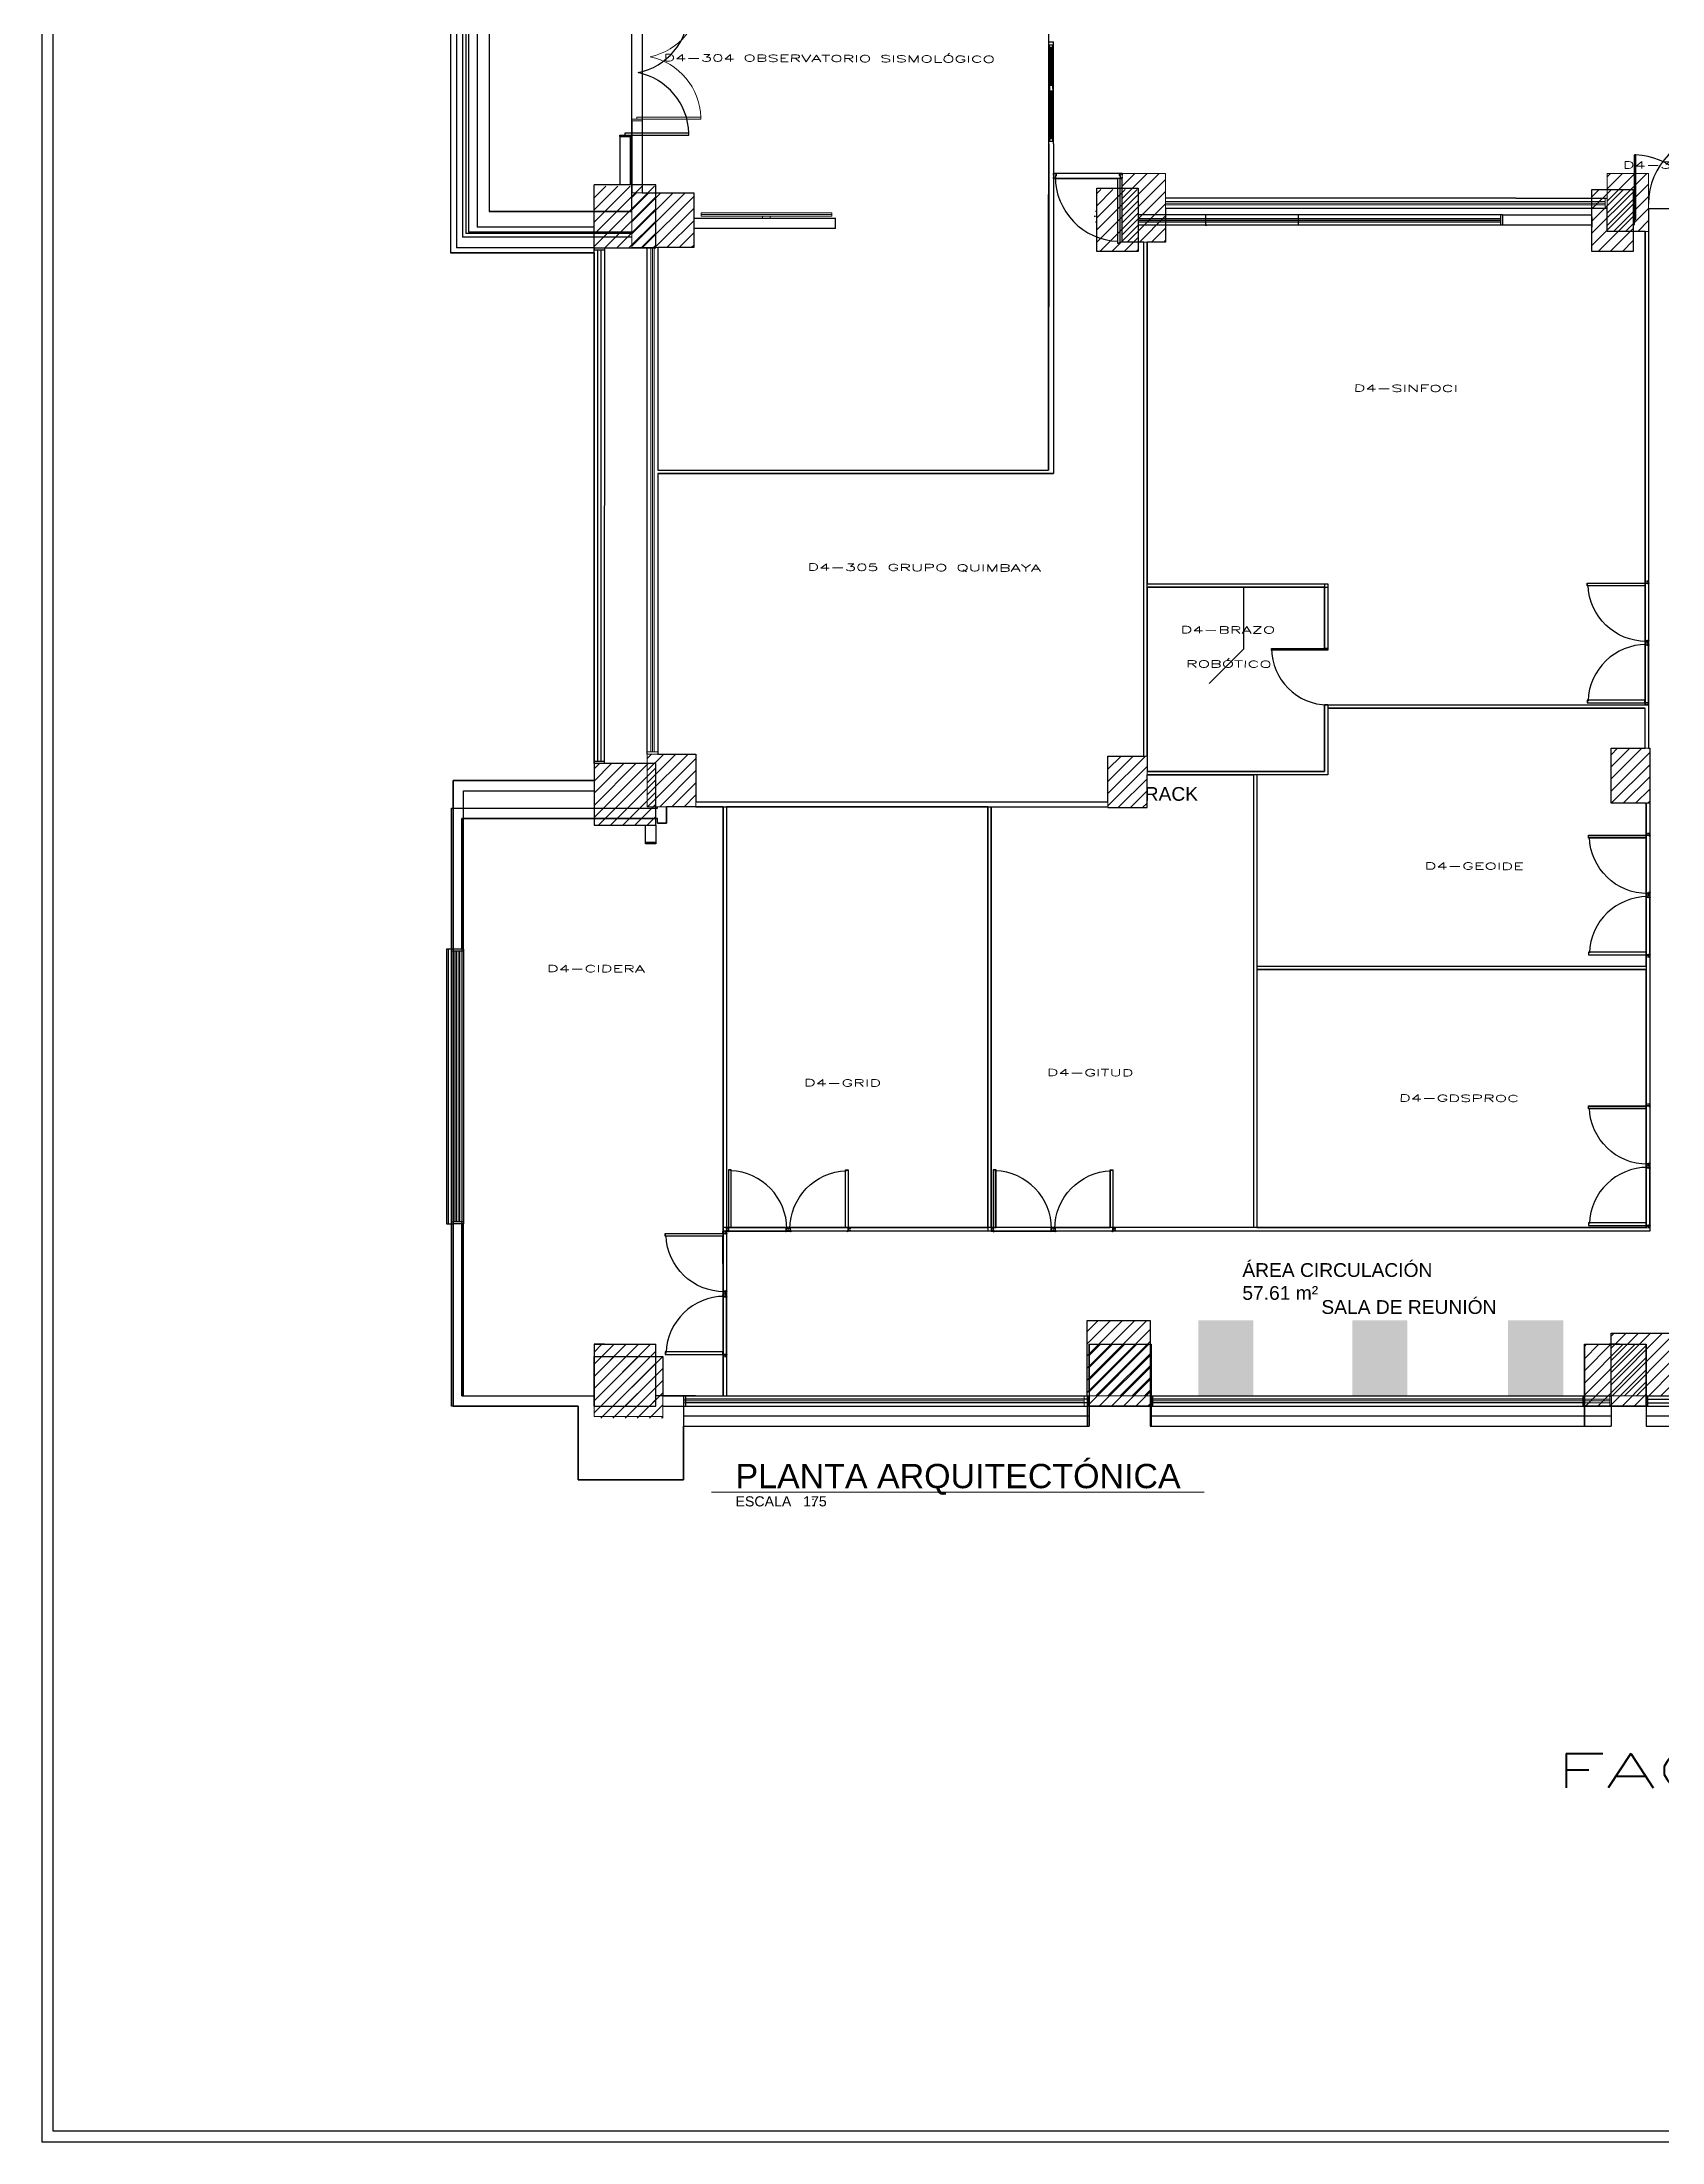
# Model space of a CAD drawing. Header units: metres. Extents: x 6495 to 6855, y 1254 to 1306.
# Drawn here: x 6685.97 to 6709.53, y 1255.23 to 1285.78 of the extents above; entities that cross this region are included whole.
import ezdxf

# ---------------------------------------------------------------- set-up
doc = ezdxf.new("R2010")
doc.units = ezdxf.units.M
for name, color, linetype in [('0-Grises', 252, 'Continuous'), ('A-MURO', 9, 'Continuous'), ('A-PLAN-1', 140, 'Continuous'), ('A-TEXT', 105, 'Continuous'), ('MUMA_VIVAII_PANEL_100', 30, 'Continuous')]:
    doc.layers.add(name, color=color, linetype=linetype)
for name, color, linetype, lineweight in [('0.Texto_Oficinas', 7, 'Continuous', 20), ('22-MUEBLES', 252, 'Continuous', 0), ('A-TEXT-NOTA', 14, 'Continuous', 0), ('antiguo', 7, 'Continuous', 9)]:
    doc.layers.add(name, color=color, linetype=linetype, lineweight=lineweight)
doc.styles.add('ROMANS', font='romans.shx')
doc.styles.get("Standard").update_dxf_attribs({"font": 'arial.ttf'})
doc.styles.add('swis Lt BT', font='swissl.ttf')
pattern_1 = [(45, (6378.1261, 1037.46999), (-0.088388348, 0.088388348), [])]

# ---------------------------------------------------------------- blocks, each defined once
blk = doc.blocks.new('*U110')
at = {"layer": 'A-PLAN-1', "ltscale": 0.1}
for p, q in [((0, 0.105), (0.775, 0.105)), ((0, 0.055), (0.775, 0.055))]:
    blk.add_line(p, q, dxfattribs=at)
at = {"layer": 'A-PLAN-1'}
for p, q in [((0.04, 0.09), (0.735, 0.09)), ((0.04, 0.07), (0.735, 0.07))]:
    blk.add_line(p, q, dxfattribs=at)
for points in [[(0, 0.105), (0.04, 0.105), (0.04, 0.055), (0, 0.055)], [(0.775, 0.105), (0.735, 0.105), (0.735, 0.055), (0.775, 0.055)]]:
    blk.add_lwpolyline(points, dxfattribs=at)
blk = doc.blocks.new('*U109')
at = {"layer": 'A-PLAN-1', "ltscale": 0.1}
for p, q in [((0, 0.105), (0.635, 0.105)), ((0, 0.055), (0.635, 0.055))]:
    blk.add_line(p, q, dxfattribs=at)
at = {"layer": 'A-PLAN-1'}
for p, q in [((0.04, 0.09), (0.595, 0.09)), ((0.04, 0.07), (0.595, 0.07))]:
    blk.add_line(p, q, dxfattribs=at)
for points in [[(0, 0.105), (0.04, 0.105), (0.04, 0.055), (0, 0.055)], [(0.635, 0.105), (0.595, 0.105), (0.595, 0.055), (0.635, 0.055)]]:
    blk.add_lwpolyline(points, dxfattribs=at)
blk = doc.blocks.new('*U112')
at = {"layer": 'A-PLAN-1', "ltscale": 0.02}
for p, q in [((-1.24, 0.08), (-0.24, 0.08)), ((-0.27, 0.15), (-1.17, 0.15))]:
    blk.add_line(p, q, dxfattribs=at)
at = {"layer": 'A-PLAN-1'}
for points in [[(-1.17, 0.15), (-1.17, 1.09), (-1.21, 1.09), (-1.21, 0.15)], [(-1.172, 0.151), (-1.172, 1.089), (-1.209, 1.089), (-1.209, 0.151)], [(-1.24, 0.13), (-1.238, 0.13), (-1.238, 0.148), (-1.212, 0.148), (-1.212, 0.108), (-1.202, 0.108), (-1.202, 0.09), (-1.212, 0.082), (-1.238, 0.082), (-1.238, 0.1), (-1.24, 0.1), (-1.24, 0.08), (-1.21, 0.08), (-1.2, 0.09), (-1.2, 0.11), (-1.21, 0.11), (-1.21, 0.15), (-1.24, 0.15), (-1.24, 0.13)], [(-0.24, 0.13), (-0.242, 0.13), (-0.242, 0.148), (-0.268, 0.148), (-0.268, 0.108), (-0.278, 0.108), (-0.278, 0.09), (-0.268, 0.082), (-0.242, 0.082), (-0.242, 0.1), (-0.24, 0.1), (-0.24, 0.08), (-0.27, 0.08), (-0.28, 0.09), (-0.28, 0.11), (-0.27, 0.11), (-0.27, 0.15), (-0.24, 0.15), (-0.24, 0.13)]]:
    blk.add_lwpolyline(points, close=True, dxfattribs=at)
at = {"layer": 'A-PLAN-1', "color": 252, "ltscale": 0.02}
blk.add_arc((-1.21, 0.12), 0.945, 359.9491, 88.0049, dxfattribs=at)
blk = doc.blocks.new('*U113')
at = {"layer": 'A-PLAN-1', "ltscale": 0.02}
for p, q in [((-1.24, 0.1), (-0.34, 0.1)), ((-0.37, 0.15), (-1.17, 0.15))]:
    blk.add_line(p, q, dxfattribs=at)
at = {"layer": 'A-PLAN-1'}
for points in [[(-1.17, 0.15), (-1.17, 0.99), (-1.21, 0.99), (-1.21, 0.15)], [(-1.172, 0.151), (-1.172, 0.988), (-1.209, 0.988), (-1.209, 0.151)], [(-1.24, 0.13), (-1.238, 0.13), (-1.238, 0.148), (-1.212, 0.148), (-1.212, 0.108), (-1.202, 0.108), (-1.202, 0.09), (-1.212, 0.102), (-1.238, 0.102), (-1.238, 0.12), (-1.24, 0.12), (-1.24, 0.1), (-1.21, 0.1), (-1.2, 0.09), (-1.2, 0.11), (-1.21, 0.11), (-1.21, 0.15), (-1.24, 0.15), (-1.24, 0.13)], [(-0.34, 0.13), (-0.342, 0.13), (-0.342, 0.148), (-0.368, 0.148), (-0.368, 0.108), (-0.378, 0.108), (-0.378, 0.09), (-0.368, 0.102), (-0.342, 0.102), (-0.342, 0.12), (-0.34, 0.12), (-0.34, 0.1), (-0.37, 0.1), (-0.38, 0.09), (-0.38, 0.11), (-0.37, 0.11), (-0.37, 0.15), (-0.34, 0.15), (-0.34, 0.13)]]:
    blk.add_lwpolyline(points, close=True, dxfattribs=at)
at = {"layer": 'A-PLAN-1', "color": 252, "ltscale": 0.02}
blk.add_arc((-1.21, 0.131), 0.847, 359.9491, 88.0049, dxfattribs=at)
blk = doc.blocks.new('A$C239D7DEF')
at = {"layer": '22-MUEBLES'}
for p, q in [((0, 0.051), (0, 0)), ((0, 0.051), (1.9, 0.051)), ((0, 0.025), (1.9, 0.025)), ((0.896, 0.076), (1.004, 0.076)), ((0.896, 0.051), (0.896, 0.076)), ((0.896, 0.051), (0.896, 0.076)), ((1.004, 0.051), (1.004, 0.076)), ((1.9, 0.051), (1.9, 0)), ((0, 0), (1.9, 0))]:
    blk.add_line(p, q, dxfattribs=at)
blk = doc.blocks.new('DIBUJO BLOQUE DE TITULO')
at = {"color": 0, "const_width": 0.00025}
blk.add_lwpolyline([(0.029, 0.016), (0.15078, 0.016)], dxfattribs=at)
at = {"color": 0, "style": 'swis Lt BT'}
blk.add_text('ESCALA   1:', height=0.0025, dxfattribs=at).set_placement((0.035, 0.0125))
for tag, p, height in [('TÍTULO-BLOQUE-DE-DIBUJO', (0.035, 0.017), 0.006), ('000', (0.05364, 0.0125), 0.0025)]:
    blk.add_attdef(tag, p, '', height=height, dxfattribs=at)

msp = doc.modelspace()

# ---------------------------------------------------------------- hatches: boundary and pattern name
h = msp.add_hatch(color=9)
h.dxf.hatch_style = 1
h.paths.add_polyline_path([(6703.585, 1267.185), (6702.785, 1267.185), (6702.785, 1266.088), (6703.585, 1266.088)])
h = msp.add_hatch(color=9)
h.dxf.hatch_style = 1
h.paths.add_polyline_path([(6705.828, 1267.185), (6705.028, 1267.185), (6705.028, 1266.088), (6705.828, 1266.088)])
h = msp.add_hatch(color=9)
h.dxf.hatch_style = 1
h.paths.add_polyline_path([(6708.092, 1267.185), (6707.292, 1267.185), (6707.292, 1266.088), (6708.092, 1266.088)])
at = {"layer": '0-Grises'}
h = msp.add_hatch(dxfattribs=at)
h.set_pattern_fill('ANSI31', color=8, style=0)
h.set_pattern_definition(pattern_1)
h.paths.add_polyline_path([(6694.9, 1283.688), (6694, 1283.688), (6694, 1282.788), (6694.9, 1282.788)])
h = msp.add_hatch(dxfattribs=at)
h.set_pattern_fill('ANSI31', color=8, style=0)
h.set_pattern_definition(pattern_1)
h.paths.add_polyline_path([(6701.91, 1283.638), (6701.31, 1283.638), (6701.31, 1282.738), (6701.91, 1282.738)])
h = msp.add_hatch(dxfattribs=at)
h.set_pattern_fill('ANSI31', color=8, style=0)
h.set_pattern_definition(pattern_1)
h.paths.add_polyline_path([(6708.51, 1282.738), (6708.76, 1282.738), (6708.91, 1282.738), (6709.11, 1282.738), (6709.11, 1283.638), (6708.51, 1283.638)])
h = msp.add_hatch(dxfattribs=at)
h.set_pattern_fill('ANSI31', color=8, style=0)
h.set_pattern_definition(pattern_1)
h.paths.add_polyline_path([(6694.9, 1275.288), (6694, 1275.288), (6694, 1274.388), (6694.9, 1274.388), (6694.9, 1274.538)])
h = msp.add_hatch(dxfattribs=at)
h.set_pattern_fill('ANSI31', color=8, style=0)
h.set_pattern_definition(pattern_1)
h.paths.add_polyline_path([(6694, 1266.838), (6694, 1265.938), (6694.9, 1265.938), (6694.9, 1266.138), (6694.9, 1266.838)])
h = msp.add_hatch(dxfattribs=at)
h.set_pattern_fill('ANSI31', color=8, style=0)
h.set_pattern_definition(pattern_1)
h.paths.add_polyline_path([(6702.1, 1266.838), (6701.2, 1266.838), (6701.2, 1265.938), (6702.1, 1265.938)])
h = msp.add_hatch(dxfattribs=at)
h.set_pattern_fill('ANSI31', color=8, style=0)
h.set_pattern_definition(pattern_1)
h.paths.add_polyline_path([(6709.3, 1266.838), (6708.4, 1266.838), (6708.4, 1265.938), (6709.3, 1265.938), (6709.3, 1266.088)])
at = {"layer": 'antiguo'}
h = msp.add_hatch(dxfattribs=at)
h.set_pattern_fill('ANSI31', color=1, style=0)
h.set_pattern_definition([(45, (6378.52745, 1037.60597), (-0.088388348, 0.088388348), [])])
h.paths.add_polyline_path([(6702.311, 1283.869), (6701.681, 1283.869), (6701.681, 1282.874), (6702.311, 1282.874)])
h = msp.add_hatch(dxfattribs=at)
h.set_pattern_fill('ANSI31', color=1, style=0)
h.set_pattern_definition([(45, (6378.34805, 1037.76099), (-0.088388348, 0.088388348), [])])
h.paths.add_polyline_path([(6708.732, 1283.029), (6708.982, 1283.029), (6709.132, 1283.029), (6709.332, 1283.029), (6709.332, 1283.869), (6708.732, 1283.869)])
h = msp.add_hatch(dxfattribs=at)
h.set_pattern_fill('ANSI31', color=1, style=0)
h.set_pattern_definition([(45, (6378.67643, 1037.4746), (-0.088388348, 0.088388348), [])])
h.paths.add_polyline_path([(6695.45, 1283.59), (6694.55, 1283.59), (6694.55, 1282.793), (6695.45, 1282.793)])
h = msp.add_hatch(dxfattribs=at)
h.set_pattern_fill('ANSI31', color=1, style=0)
h.set_pattern_definition([(45, (6378.70711, 1037.6066), (-0.088388348, 0.088388348), [])])
h.paths.add_polyline_path([(6695.481, 1275.425), (6694.774, 1275.425), (6694.774, 1274.659), (6695.481, 1274.659), (6695.481, 1274.675)])
h = msp.add_hatch(dxfattribs=at)
h.set_pattern_fill('ANSI31', color=1, style=0)
h.set_pattern_definition([(45, (6371.08905, 1037.62699), (-0.088388348, 0.088388348), [])])
h.paths.add_polyline_path([(6702.043, 1275.245), (6702.043, 1275.395), (6701.873, 1275.395), (6701.473, 1275.395), (6701.473, 1274.645), (6702.043, 1274.645)])
h = msp.add_hatch(dxfattribs=at)
h.set_pattern_fill('ANSI31', color=1, style=0)
h.set_pattern_definition([(45, (6378.40645, 1037.83999), (-0.088388348, 0.088388348), [])])
h.paths.add_polyline_path([(6709.35, 1275.458), (6709.35, 1275.508), (6709.19, 1275.508), (6708.79, 1275.508), (6708.79, 1274.708), (6709.35, 1274.708)])
h = msp.add_hatch(dxfattribs=at)
h.set_pattern_fill('ANSI31', color=1, style=0)
h.set_pattern_definition([(45, (6378.0951, 1037.81699), (-0.088388348, 0.088388348), [])])
h.paths.add_polyline_path([(6702.085, 1267.185), (6701.169, 1267.185), (6701.169, 1266.088), (6702.085, 1266.088)])
h = msp.add_hatch(dxfattribs=at)
h.set_pattern_fill('ANSI31', color=1, style=0)
h.set_pattern_definition([(45, (6378.5241, 1037.62999), (-0.088388348, 0.088388348), [])])
h.paths.add_polyline_path([(6709.698, 1266.998), (6708.79, 1266.998), (6708.79, 1266.088), (6709.698, 1266.088), (6709.698, 1266.248)])
h = msp.add_hatch(dxfattribs=at)
h.set_pattern_fill('ANSI31', color=1, style=0)
h.set_pattern_definition([(45, (6378.1261, 1037.2929), (-0.088388348, 0.088388348), [])])
h.paths.add_polyline_path([(6694, 1266.661), (6694, 1265.761), (6694.9, 1265.761), (6695, 1265.761), (6695, 1266.661)])

# ---------------------------------------------------------------- linework, layer by layer
for p, q in [((6695.45, 1283.59), (6695.45, 1283.223)), ((6703.443, 1277.851), (6703.443, 1276.951)), ((6703.443, 1276.951), (6702.943, 1276.451))]:
    msp.add_line(p, q)
msp.add_arc((6710.332, 1283.434), 1, 90, 180)
at = {"layer": '0-Grises'}
for p, q in [((6691.912, 1287.975), (6691.912, 1283.716)), ((6692, 1287.888), (6692, 1282.788)), ((6692.3, 1287.588), (6692.3, 1283.088)), ((6694.375, 1284.408), (6694.375, 1283.708)), ((6694.375, 1284.408), (6694.525, 1284.408)), ((6694.525, 1284.408), (6694.525, 1283.708)), ((6709.13, 1283.128), (6709.13, 1284.143)), ((6709.15, 1284.143), (6709.13, 1284.143)), ((6709.15, 1283.203), (6709.15, 1284.143)), ((6691.912, 1283.716), (6691.912, 1282.716)), ((6694.9, 1283.708), (6694, 1283.708)), ((6694, 1282.788), (6694, 1283.708)), ((6694.9, 1282.788), (6694.9, 1283.708)), ((6701.31, 1282.738), (6701.31, 1283.658)), ((6701.31, 1283.658), (6701.91, 1283.658)), ((6701.91, 1283.658), (6701.91, 1282.738)), ((6708.51, 1282.738), (6708.51, 1283.638)), ((6708.51, 1283.638), (6709.11, 1283.638)), ((6709.11, 1283.638), (6709.11, 1282.738)), ((6694.9, 1283.135), (6694.9, 1283.285)), ((6701.29, 1283.243), (6701.27, 1283.243)), ((6701.31, 1283.318), (6701.29, 1283.318)), ((6704.96, 1283.268), (6701.91, 1283.268)), ((6701.91, 1283.218), (6704.93, 1283.218)), ((6701.91, 1283.193), (6704.93, 1283.193)), ((6702.91, 1283.268), (6702.89, 1283.268)), ((6702.89, 1283.268), (6702.89, 1283.118)), ((6707.21, 1283.268), (6704.21, 1283.268)), ((6704.24, 1283.268), (6704.24, 1283.118)), ((6704.24, 1283.218), (6707.18, 1283.218)), ((6704.24, 1283.193), (6707.18, 1283.193)), ((6707.18, 1283.268), (6707.18, 1283.118)), ((6707.21, 1283.268), (6708.51, 1283.268)), ((6707.21, 1283.268), (6707.21, 1283.118)), ((6707.21, 1283.268), (6707.21, 1283.118)), ((6707.21, 1283.268), (6707.21, 1283.118)), ((6708.51, 1283.238), (6708.51, 1283.088)), ((6709.13, 1283.278), (6709.11, 1283.278)), ((6709.13, 1283.203), (6709.15, 1283.203)), ((6694, 1283.088), (6692.3, 1283.088)), ((6701.29, 1283.168), (6701.31, 1283.168)), ((6701.91, 1283.168), (6704.93, 1283.168)), ((6704.96, 1283.118), (6701.91, 1283.118)), ((6702.89, 1283.118), (6702.91, 1283.118)), ((6704.21, 1283.118), (6702.91, 1283.118)), ((6707.21, 1283.118), (6704.21, 1283.118)), ((6704.24, 1283.168), (6707.18, 1283.168)), ((6708.51, 1283.118), (6707.21, 1283.118)), ((6708.51, 1282.738), (6708.51, 1283.088)), ((6709.11, 1283.128), (6709.13, 1283.128)), ((6694, 1282.716), (6691.912, 1282.716)), ((6694, 1282.788), (6692, 1282.788)), ((6694, 1275.288), (6694, 1282.788)), ((6694, 1282.788), (6694.9, 1282.788)), ((6694, 1282.788), (6694, 1282.768)), ((6694.155, 1282.757), (6694, 1282.757)), ((6694.05, 1282.757), (6694.05, 1275.318)), ((6694.1, 1282.757), (6694.1, 1275.318)), ((6694.15, 1275.288), (6694.155, 1282.788)), ((6701.91, 1282.738), (6701.31, 1282.738)), ((6708.76, 1282.738), (6708.51, 1282.738)), ((6708.91, 1282.738), (6708.76, 1282.738)), ((6709.11, 1282.738), (6708.91, 1282.738)), ((6694.15, 1275.318), (6694, 1275.318)), ((6694.9, 1275.288), (6694, 1275.288)), ((6694, 1275.288), (6694, 1274.388)), ((6694.9, 1274.538), (6694.9, 1275.288)), ((6691.95, 1275.038), (6694.006, 1275.038)), ((6691.95, 1272.588), (6691.95, 1275.038)), ((6692.1, 1274.888), (6694, 1274.888)), ((6692.1, 1272.588), (6692.1, 1274.888)), ((6694, 1274.388), (6694.9, 1274.388)), ((6694.75, 1274.138), (6694.75, 1274.388)), ((6694.9, 1274.388), (6694.9, 1274.538)), ((6694.9, 1274.388), (6694.9, 1274.138)), ((6694.9, 1274.138), (6694.75, 1274.138)), ((6694.75, 1274.118), (6694.75, 1274.138)), ((6694.9, 1274.138), (6694.75, 1274.138)), ((6694.9, 1274.118), (6694.75, 1274.118)), ((6694.9, 1274.138), (6694.9, 1274.118)), ((6691.95, 1272.588), (6691.88, 1272.588)), ((6691.88, 1272.588), (6691.88, 1268.588)), ((6692.1, 1272.588), (6691.95, 1272.588)), ((6691.95, 1268.588), (6691.95, 1272.588)), ((6692.1, 1272.558), (6691.95, 1272.558)), ((6692, 1268.618), (6692, 1272.558)), ((6692.05, 1268.618), (6692.05, 1272.558)), ((6692.1, 1272.588), (6692.1, 1268.588)), ((6691.88, 1268.588), (6691.95, 1268.588)), ((6692.1, 1268.618), (6691.95, 1268.618)), ((6691.95, 1265.938), (6691.95, 1268.588)), ((6692.1, 1268.588), (6691.95, 1268.588)), ((6692.1, 1266.088), (6692.1, 1268.588)), ((6694, 1266.838), (6694.9, 1266.838)), ((6694, 1266.838), (6694, 1265.938)), ((6694.15, 1266.838), (6694, 1266.838)), ((6694.9, 1265.938), (6694.9, 1266.838)), ((6701.2, 1266.138), (6701.2, 1266.838)), ((6701.2, 1266.838), (6701.2, 1265.938)), ((6701.2, 1266.838), (6702.1, 1266.838)), ((6701.2, 1266.838), (6702.1, 1266.838)), ((6701.2, 1266.838), (6701.65, 1266.838)), ((6702.1, 1266.838), (6702.1, 1265.938)), ((6702.1, 1265.938), (6702.1, 1266.838)), ((6708.4, 1266.838), (6709.3, 1266.838)), ((6708.4, 1266.138), (6708.4, 1266.838)), ((6708.4, 1266.838), (6709.3, 1266.838)), ((6708.4, 1266.838), (6708.4, 1265.938)), ((6708.91, 1266.838), (6708.76, 1266.838)), ((6709.3, 1266.838), (6709.3, 1265.938)), ((6709.3, 1265.938), (6709.3, 1266.838)), ((6709.3, 1266.838), (6709.3, 1265.938)), ((6692.1, 1266.088), (6694, 1266.088)), ((6694, 1265.938), (6694, 1266.138)), ((6694.9, 1265.938), (6694.9, 1266.138)), ((6695.3, 1266.088), (6694.9, 1266.088)), ((6695.3, 1266.088), (6701.2, 1266.088)), ((6695.3, 1266.088), (6695.3, 1264.868)), ((6695.33, 1266.088), (6695.33, 1265.938)), ((6701.18, 1266.088), (6701.18, 1265.938)), ((6701.18, 1266.038), (6701.18, 1266.088)), ((6702.1, 1266.088), (6708.38, 1266.088)), ((6702.12, 1266.038), (6702.12, 1266.088)), ((6702.12, 1266.088), (6702.12, 1265.938)), ((6708.38, 1266.088), (6708.4, 1266.088)), ((6708.38, 1266.088), (6708.38, 1265.938)), ((6708.38, 1266.088), (6708.38, 1265.938)), ((6708.38, 1266.088), (6708.4, 1266.088)), ((6708.4, 1265.938), (6708.4, 1266.138)), ((6708.4, 1265.938), (6708.4, 1266.138)), ((6709.3, 1266.088), (6712.39, 1266.088)), ((6709.3, 1266.088), (6709.3, 1265.938)), ((6709.32, 1266.088), (6712.39, 1266.088)), ((6709.32, 1266.088), (6709.32, 1265.938)), ((6693.77, 1265.938), (6691.95, 1265.938)), ((6693.77, 1264.868), (6693.77, 1265.938)), ((6694, 1265.938), (6694.9, 1265.938)), ((6695.3, 1265.938), (6701.2, 1265.938)), ((6695.3, 1265.798), (6701.2, 1265.798)), ((6701.18, 1266.038), (6695.33, 1266.038)), ((6701.18, 1265.988), (6695.33, 1265.988)), ((6702.1, 1265.938), (6701.2, 1265.938)), ((6701.2, 1265.938), (6702.1, 1265.938)), ((6701.2, 1265.938), (6701.2, 1265.648)), ((6702.1, 1265.938), (6708.38, 1265.938)), ((6702.1, 1265.938), (6702.1, 1265.648)), ((6702.1, 1265.798), (6708.4, 1265.798)), ((6708.38, 1266.038), (6702.12, 1266.038)), ((6708.38, 1265.988), (6702.12, 1265.988)), ((6708.38, 1265.938), (6708.4, 1265.938)), ((6708.4, 1265.938), (6708.38, 1265.938)), ((6709.3, 1265.938), (6708.4, 1265.938)), ((6708.4, 1265.938), (6709.3, 1265.938)), ((6708.4, 1265.938), (6709.3, 1265.938)), ((6709.3, 1265.938), (6708.4, 1265.938)), ((6708.4, 1265.938), (6708.4, 1265.648)), ((6709.3, 1265.938), (6712.39, 1265.938)), ((6709.3, 1265.938), (6709.3, 1265.648)), ((6709.3, 1265.798), (6715.6, 1265.798)), ((6712.36, 1266.033), (6709.32, 1266.033)), ((6712.36, 1265.983), (6709.32, 1265.983)), ((6709.32, 1265.938), (6712.39, 1265.938)), ((6695.3, 1265.648), (6701.2, 1265.648)), ((6702.1, 1265.648), (6708.4, 1265.648)), ((6709.3, 1265.648), (6715.6, 1265.648))]:
    msp.add_line(p, q, dxfattribs=at)
at = {"layer": '0-Grises', "linetype": 'ByBlock'}
for p, q in [((6694.375, 1284.408), (6694.375, 1284.428)), ((6694.375, 1284.428), (6694.525, 1284.428)), ((6694.45, 1284.458), (6694.45, 1284.428)), ((6695.38, 1284.458), (6694.45, 1284.458)), ((6694.45, 1284.428), (6695.38, 1284.428)), ((6694.525, 1284.428), (6694.525, 1284.408)), ((6695.38, 1284.428), (6695.38, 1284.458))]:
    msp.add_line(p, q, dxfattribs=at)
at = {"layer": '0-Grises'}
for points in [[(6685.973, 1306.451), (6760.473, 1306.451), (6760.473, 1255.232), (6685.973, 1255.232)], [(6686.133, 1306.291), (6753.794, 1306.291), (6753.794, 1255.392), (6686.133, 1255.392)]]:
    msp.add_lwpolyline(points, close=True, dxfattribs=at)
at = {"layer": '0-Grises', "flags": 128}
msp.add_lwpolyline([(6691.912, 1287.975), (6691.912, 1282.716), (6694, 1282.716), (6694, 1275.288), (6694, 1275.288), (6694, 1275.038), (6691.95, 1275.038), (6691.95, 1265.938), (6693.77, 1265.938), (6693.77, 1264.868), (6695.3, 1264.868), (6695.3, 1265.648), (6701.2, 1265.648), (6701.2, 1265.938), (6702.1, 1265.938), (6702.1, 1265.648), (6708.4, 1265.648), (6708.4, 1265.938), (6709.3, 1265.938), (6709.3, 1265.648), (6715.6, 1265.648)], dxfattribs=at)
at = {"layer": '0-Grises', "linetype": 'ByBlock'}
for centre, start, end in [((6694.45, 1286.248), 281.904, 358.1514), ((6694.45, 1284.428), 1.8486, 78.096)]:
    msp.add_arc(centre, 0.93, start, end, dxfattribs=at)
at = {"layer": '0-Grises'}
msp.add_arc((6709.109, 1283.155), 0.988, 7.1293, 87.6435, dxfattribs=at)
at = {"layer": 'A-MURO'}
for p, q in [((6692.086, 1288.206), (6692.086, 1283.947)), ((6692.174, 1288.119), (6692.174, 1283.019)), ((6692.474, 1287.819), (6692.474, 1283.319)), ((6692.136, 1287.156), (6692.136, 1283.997)), ((6694.549, 1284.639), (6694.549, 1283.59)), ((6694.699, 1284.639), (6694.699, 1283.59)), ((6692.086, 1283.947), (6692.086, 1282.947)), ((6692.136, 1283.997), (6692.136, 1282.997)), ((6707.402, 1283.514), (6702.311, 1283.514)), ((6707.402, 1283.514), (6708.732, 1283.514)), ((6694.55, 1283.319), (6692.474, 1283.319)), ((6695.45, 1283.223), (6697.51, 1283.223)), ((6697.51, 1283.073), (6697.51, 1283.223)), ((6708.732, 1283.364), (6702.311, 1283.364)), ((6694.55, 1282.947), (6692.086, 1282.947)), ((6694.55, 1282.997), (6692.136, 1282.997)), ((6694.55, 1283.019), (6692.174, 1283.019)), ((6697.51, 1283.073), (6695.45, 1283.073)), ((6694.774, 1275.425), (6694.774, 1282.793)), ((6704.672, 1276.141), (6704.622, 1276.141)), ((6691.926, 1274.638), (6694.924, 1274.638)), ((6691.926, 1272.588), (6691.926, 1274.638)), ((6694.924, 1274.638), (6694.924, 1274.659)), ((6695.056, 1274.418), (6695.056, 1274.659)), ((6692.076, 1274.488), (6694.924, 1274.488)), ((6692.076, 1272.588), (6692.076, 1274.488)), ((6694.924, 1274.418), (6694.924, 1274.488)), ((6694.924, 1274.418), (6695.056, 1274.418)), ((6691.926, 1272.588), (6691.856, 1272.588)), ((6691.856, 1272.588), (6691.856, 1268.588)), ((6692.076, 1272.588), (6691.926, 1272.588)), ((6691.926, 1268.588), (6691.926, 1272.588)), ((6692.076, 1272.588), (6692.076, 1268.588)), ((6691.856, 1268.588), (6691.926, 1268.588)), ((6691.926, 1265.938), (6691.926, 1268.588)), ((6692.076, 1266.088), (6692.076, 1268.588)), ((6692.076, 1266.088), (6694, 1266.088)), ((6695.474, 1266.088), (6695, 1266.088)), ((6695.474, 1266.088), (6701.169, 1266.088)), ((6701.169, 1266.088), (6701.169, 1265.648)), ((6702.085, 1266.088), (6708.77, 1266.088)), ((6702.085, 1266.088), (6702.085, 1265.648)), ((6708.79, 1266.088), (6708.79, 1265.648)), ((6693.77, 1265.938), (6691.926, 1265.938)), ((6693.77, 1264.868), (6693.77, 1265.938)), ((6695, 1265.938), (6701.169, 1265.938)), ((6695.3, 1265.938), (6695.3, 1264.868)), ((6695.3, 1265.798), (6701.169, 1265.798)), ((6702.085, 1265.938), (6708.77, 1265.938)), ((6702.085, 1265.798), (6708.79, 1265.798)), ((6695.3, 1265.648), (6701.169, 1265.648)), ((6702.085, 1265.648), (6708.79, 1265.648)), ((6695.3, 1264.868), (6693.77, 1264.868))]:
    msp.add_line(p, q, dxfattribs=at)
at = {"layer": 'A-PLAN-1'}
for p, q in [((6700.611, 1285.784), (6700.681, 1285.784)), ((6700.611, 1284.304), (6700.611, 1285.784)), ((6700.611, 1285.744), (6700.681, 1285.744)), ((6700.681, 1284.304), (6700.681, 1285.784)), ((6700.611, 1284.304), (6700.608, 1279.555)), ((6700.681, 1284.334), (6700.611, 1284.334)), ((6700.681, 1284.304), (6700.681, 1279.505)), ((6701.993, 1275.395), (6701.993, 1282.874)), ((6702.043, 1275.395), (6702.043, 1282.874)), ((6709.282, 1283.029), (6709.282, 1276.141)), ((6709.332, 1283.029), (6709.332, 1275.508)), ((6694.927, 1279.555), (6700.608, 1279.555)), ((6694.927, 1279.505), (6700.681, 1279.505)), ((6702.041, 1277.901), (6704.672, 1277.901)), ((6702.041, 1277.851), (6704.672, 1277.851)), ((6704.622, 1277.901), (6704.622, 1276.961)), ((6704.672, 1277.901), (6704.672, 1276.961)), ((6704.622, 1276.141), (6704.622, 1275.171)), ((6704.672, 1276.141), (6704.672, 1275.121)), ((6704.672, 1276.141), (6709.332, 1276.141)), ((6704.672, 1276.091), (6709.282, 1276.091)), ((6709.282, 1275.508), (6709.282, 1276.091)), ((6704.622, 1275.171), (6702.043, 1275.171)), ((6704.672, 1275.121), (6702.043, 1275.121)), ((6703.59, 1275.121), (6703.59, 1268.535)), ((6703.64, 1275.121), (6703.64, 1268.535)), ((6695.481, 1274.729), (6701.473, 1274.729)), ((6695.481, 1274.659), (6701.473, 1274.659)), ((6695.876, 1274.658), (6695.876, 1266.088)), ((6695.926, 1274.658), (6695.926, 1266.088)), ((6699.726, 1274.659), (6699.726, 1268.485)), ((6699.776, 1274.659), (6699.776, 1268.485)), ((6709.3, 1274.708), (6709.3, 1268.535)), ((6709.35, 1274.708), (6709.35, 1268.485)), ((6703.64, 1272.339), (6709.3, 1272.339)), ((6703.64, 1272.289), (6709.3, 1272.289)), ((6709.3, 1268.535), (6695.876, 1268.535)), ((6709.35, 1268.485), (6695.876, 1268.485))]:
    msp.add_line(p, q, dxfattribs=at)
msp.add_lwpolyline([(6704.672, 1276.961), (6704.672, 1276.936), (6703.852, 1276.936), (6703.852, 1276.961)], close=True, dxfattribs=at)
msp.add_arc((6704.672, 1276.961), 0.82, 180, 270, dxfattribs=at)
at = {"layer": 'antiguo', "linetype": 'ByBlock'}
for p, q in [((6694.549, 1284.639), (6694.549, 1284.659)), ((6694.549, 1284.659), (6694.699, 1284.659)), ((6694.624, 1284.689), (6694.624, 1284.659)), ((6695.554, 1284.689), (6694.624, 1284.689)), ((6694.624, 1284.659), (6695.554, 1284.659)), ((6694.699, 1284.659), (6694.699, 1284.639)), ((6695.554, 1284.659), (6695.554, 1284.689))]:
    msp.add_line(p, q, dxfattribs=at)
at = {"layer": 'antiguo'}
for p, q in [((6694.549, 1284.639), (6694.699, 1284.639)), ((6701.681, 1282.874), (6701.681, 1283.869)), ((6701.681, 1283.869), (6702.311, 1283.869)), ((6702.311, 1283.869), (6702.311, 1282.874)), ((6708.732, 1283.029), (6708.732, 1283.869)), ((6708.732, 1283.869), (6709.332, 1283.869)), ((6709.332, 1283.869), (6709.332, 1283.029)), ((6695.45, 1283.59), (6694.55, 1283.59)), ((6694.55, 1282.793), (6694.55, 1283.59)), ((6695.45, 1282.793), (6695.45, 1283.59)), ((6708.702, 1283.514), (6708.702, 1283.364)), ((6708.732, 1283.514), (6708.732, 1283.364)), ((6702.311, 1283.464), (6708.702, 1283.464)), ((6702.311, 1283.439), (6708.702, 1283.439)), ((6702.311, 1283.414), (6708.702, 1283.414)), ((6708.732, 1283.029), (6708.732, 1283.379)), ((6702.311, 1282.874), (6701.681, 1282.874)), ((6708.927, 1283.029), (6708.732, 1283.029)), ((6709.332, 1283.029), (6709.077, 1283.029)), ((6694.55, 1282.793), (6695.45, 1282.793)), ((6694.824, 1282.793), (6694.824, 1275.455)), ((6694.849, 1282.793), (6694.849, 1275.455)), ((6694.874, 1282.793), (6694.874, 1275.455)), ((6694.924, 1275.455), (6694.774, 1275.455)), ((6695.481, 1275.425), (6694.774, 1275.425)), ((6694.774, 1275.425), (6694.774, 1274.659)), ((6695.481, 1274.659), (6695.481, 1275.425)), ((6701.473, 1275.395), (6701.473, 1274.645)), ((6701.473, 1275.395), (6702.043, 1275.395)), ((6702.043, 1274.645), (6702.043, 1275.395)), ((6709.35, 1275.508), (6708.79, 1275.508)), ((6708.79, 1275.508), (6708.79, 1274.708)), ((6709.35, 1274.708), (6709.35, 1275.508)), ((6695.481, 1275.114), (6695.481, 1275.114)), ((6694.774, 1274.659), (6695.481, 1274.659)), ((6701.473, 1274.645), (6702.043, 1274.645)), ((6708.79, 1274.708), (6709.35, 1274.708)), ((6692.076, 1272.558), (6691.926, 1272.558)), ((6691.976, 1268.618), (6691.976, 1272.558)), ((6692.001, 1268.618), (6692.001, 1272.558)), ((6692.026, 1268.618), (6692.026, 1272.558)), ((6692.076, 1268.618), (6691.926, 1268.618)), ((6692.076, 1268.588), (6691.926, 1268.588)), ((6701.169, 1267.185), (6701.169, 1266.088)), ((6701.169, 1267.185), (6702.085, 1267.185)), ((6702.085, 1267.185), (6702.085, 1266.088)), ((6708.79, 1266.998), (6709.698, 1266.998)), ((6708.79, 1266.088), (6708.79, 1266.998)), ((6694, 1266.688), (6694, 1265.788)), ((6694, 1266.661), (6695, 1266.661)), ((6695, 1265.761), (6695, 1266.661)), ((6695.3, 1266.088), (6695.3, 1265.938)), ((6701.125, 1266.088), (6701.125, 1265.938)), ((6702.085, 1266.088), (6701.169, 1266.088)), ((6702.122, 1266.088), (6702.122, 1265.938)), ((6708.77, 1266.088), (6708.79, 1266.088)), ((6708.77, 1266.088), (6708.77, 1265.938)), ((6709.698, 1266.088), (6708.79, 1266.088)), ((6694, 1265.788), (6695, 1265.788)), ((6701.125, 1266.038), (6695.3, 1266.038)), ((6701.125, 1266.013), (6695.3, 1266.013)), ((6701.125, 1265.988), (6695.3, 1265.988)), ((6708.77, 1266.038), (6702.122, 1266.038)), ((6708.77, 1266.013), (6702.122, 1266.013)), ((6708.77, 1265.988), (6702.122, 1265.988)), ((6708.77, 1265.938), (6708.79, 1265.938))]:
    msp.add_line(p, q, dxfattribs=at)
at = {"layer": 'antiguo', "linetype": 'ByBlock'}
for centre, start, end in [((6694.624, 1286.479), 281.904, 358.1514), ((6694.624, 1284.659), 1.8486, 78.096)]:
    msp.add_arc(centre, 0.93, start, end, dxfattribs=at)
at = {"layer": 'MUMA_VIVAII_PANEL_100'}
for points in [[(6694.174, 1287.199), (6694.174, 1287.819), (6692.474, 1287.819), (6692.474, 1283.319), (6694.55, 1283.319), (6694.55, 1287.199)], [(6694.927, 1279.555), (6700.608, 1279.555), (6700.611, 1287.584), (6695.074, 1287.584), (6695.074, 1287.199), (6694.699, 1287.199), (6694.699, 1283.59), (6695.45, 1283.59), (6695.45, 1282.793), (6694.927, 1282.793)], [(6694.927, 1279.505), (6694.927, 1275.425), (6695.481, 1275.425), (6695.481, 1274.729), (6701.473, 1274.729), (6701.473, 1275.395), (6701.993, 1275.395), (6701.993, 1282.874), (6701.681, 1282.874), (6701.681, 1283.799), (6700.681, 1283.799), (6700.681, 1279.505)], [(6695.926, 1268.485), (6695.926, 1266.088), (6701.169, 1266.088), (6701.169, 1267.185), (6702.085, 1267.185), (6702.085, 1266.088), (6708.79, 1266.088), (6708.79, 1266.998), (6709.698, 1266.998), (6709.698, 1266.088), (6715.512, 1266.088), (6715.512, 1266.929), (6716.064, 1266.929), (6716.064, 1267.809), (6710.65, 1267.809), (6710.65, 1283.359), (6709.332, 1283.359), (6709.332, 1283.029), (6709.332, 1275.508), (6709.35, 1275.508), (6709.35, 1268.485)], [(6704.622, 1276.961), (6704.622, 1277.851), (6702.041, 1277.851), (6702.043, 1275.395), (6702.043, 1275.171), (6704.622, 1275.171), (6704.622, 1276.141), (6709.282, 1276.141), (6709.282, 1283.029), (6708.732, 1283.029), (6708.732, 1283.364), (6702.311, 1283.364), (6702.311, 1282.874), (6702.043, 1282.874), (6702.043, 1277.901), (6704.672, 1277.901), (6704.672, 1276.961)], [(6703.64, 1272.339), (6709.3, 1272.339), (6709.3, 1274.708), (6708.79, 1274.708), (6708.79, 1275.508), (6709.282, 1275.508), (6709.282, 1276.091), (6704.672, 1276.091), (6704.672, 1275.121), (6703.64, 1275.121)], [(6699.776, 1274.659), (6701.473, 1274.659), (6701.473, 1274.645), (6702.043, 1274.645), (6702.043, 1275.121), (6703.59, 1275.121), (6703.59, 1268.535), (6699.776, 1268.535)], [(6695.876, 1274.659), (6695.056, 1274.659), (6695.056, 1274.418), (6694.924, 1274.418), (6694.924, 1274.488), (6692.076, 1274.488), (6692.076, 1266.088), (6694, 1266.088), (6694, 1266.661), (6695, 1266.661), (6695, 1266.088), (6695.876, 1266.088)], [(6695.925, 1274.659), (6695.926, 1268.535), (6699.726, 1268.535), (6699.726, 1274.659)], [(6703.64, 1268.535), (6709.3, 1268.535), (6709.3, 1272.289), (6703.64, 1272.289)]]:
    msp.add_lwpolyline(points, close=True, dxfattribs=at)

# ---------------------------------------------------------------- block references
at = {"layer": '22-MUEBLES', "rotation": 180}
msp.add_blockref('A$C239D7DEF', (6697.456, 1283.299), dxfattribs=at)
at = {"layer": 'A-PLAN-1', "xscale": -1, "rotation": 270}
msp.add_blockref('*U109', (6700.566, 1285.109), dxfattribs=at)
at = {"layer": 'A-PLAN-1', "rotation": 270}
msp.add_blockref('*U110', (6700.566, 1285.109), dxfattribs=at)
at = {"layer": 'A-PLAN-1', "extrusion": (3.02003e-09, 3.62278e-10, -1), "xscale": -1, "zscale": -1, "rotation": 180}
msp.add_blockref('*U112', (-6700.441, 1283.949, 0), dxfattribs=at)
at = {"layer": 'A-PLAN-1', "extrusion": (3.62278e-10, 3.02003e-09, -1), "zscale": -1, "rotation": 270}
for p in [(-6709.432, 1276.701, 0), (-6709.45, 1273.033, 0), (-6709.45, 1269.095, 0)]:
    msp.add_blockref('*U113', p, dxfattribs=at)
at = {"layer": 'A-PLAN-1', "extrusion": (3.62278e-10, -3.02003e-09, -1), "xscale": -1, "zscale": -1, "rotation": 270}
for p in [(-6709.432, 1277.381, 0), (-6709.45, 1273.713, 0), (-6709.45, 1269.775, 0)]:
    msp.add_blockref('*U113', p, dxfattribs=at)
at = {"layer": 'A-PLAN-1', "extrusion": (-3.02003e-09, -3.62278e-10, -1), "xscale": -1, "zscale": -1, "rotation": 359.9999999999925}
msp.add_blockref('*U113', (-6697.166, 1268.385, 0), dxfattribs=at)
at = {"layer": 'A-PLAN-1', "extrusion": (3.02003e-09, -3.62278e-10, -1), "zscale": -1}
msp.add_blockref('*U113', (-6696.486, 1268.385, 0), dxfattribs=at)
at = {"layer": 'A-PLAN-1', "extrusion": (-3.02006e-09, -3.62077e-10, -1), "xscale": -1, "zscale": -1, "rotation": 0.003814846475833633}
msp.add_blockref('*U113', (-6701.016, 1268.385, 0), dxfattribs=at)
at = {"layer": 'A-PLAN-1', "extrusion": (3.02001e-09, -3.62479e-10, -1), "zscale": -1, "rotation": 0.00381484647588228}
msp.add_blockref('*U113', (-6700.336, 1268.385, 0), dxfattribs=at)
at = {"layer": 'A-PLAN-1', "extrusion": (3.60231e-10, 3.02028e-09, -1), "zscale": -1, "rotation": 269.9611523103725}
msp.add_blockref('*U113', (-6696.026, 1267.239, 0), dxfattribs=at)
at = {"layer": 'A-PLAN-1', "extrusion": (3.64326e-10, -3.01979e-09, -1), "xscale": -1, "zscale": -1, "rotation": 269.9611523103725}
msp.add_blockref('*U113', (-6696.025, 1267.898, 0), dxfattribs=at)
at = {"layer": 'A-TEXT-NOTA', "xscale": 58.89423077264277, "yscale": 58.89423077264277, "zscale": 58.89423077264277}
msp.add_blockref('DIBUJO BLOQUE DE TITULO', (6693.996, 1263.743), dxfattribs=at).add_auto_attribs({'TÍTULO-BLOQUE-DE-DIBUJO': 'PLANTA ARQUITECTÓNICA', '000': '75'})

# ---------------------------------------------------------------- texts
at = {"layer": '0.Texto_Oficinas', "style": 'ROMANS', "width": 1.9}
for s, p in [('D4-304 OBSERVATORIO SISMOLÓGICO ', (6695.009, 1285.505)), ('D4-306 CEIFI ', (6708.959, 1283.946)), ('D4-SINFOCI ', (6705.047, 1280.699)), ('D4-305 GRUPO QUIMBAYA ', (6697.103, 1278.095)), ('D4-BRAZO ', (6702.529, 1277.184)), ('ROBÓTICO', (6702.607, 1276.687)), ('D4-GEOIDE ', (6706.078, 1273.748)), ('D4-CIDERA', (6693.316, 1272.255)), ('D4-GRID', (6697.052, 1270.593)), ('D4-GITUD', (6700.583, 1270.743)), ('D4-GDSPROC', (6705.706, 1270.371))]:
    msp.add_text(s, height=0.1, rotation=359.7353, dxfattribs=at).set_placement(p)
msp.add_text('FACULTAD DE INGENIERÍA - 3° PISO', height=0.5, dxfattribs=at).set_placement((6707.975, 1260.386))
at = {"layer": 'A-TEXT', "char_height": 0.2, "attachment_point": 1}
for s, width, heights, insert in [('\\pxt3,13;RACK ', 1.16444, [0.155], (6702.007, 1274.945)), ('ÁREA CIRCULACIÓN\\P57.61 m²', 5.10981, [0], (6703.427, 1268.018)), ('SALA DE REUNIÓN', 2.71538, [0], (6704.576, 1267.48))]:
    msp.add_mtext_dynamic_manual_height_columns(s, width=width, gutter_width=11.297, heights=heights, dxfattribs=dict(at, insert=insert))

doc.saveas('drawing.dxf')
